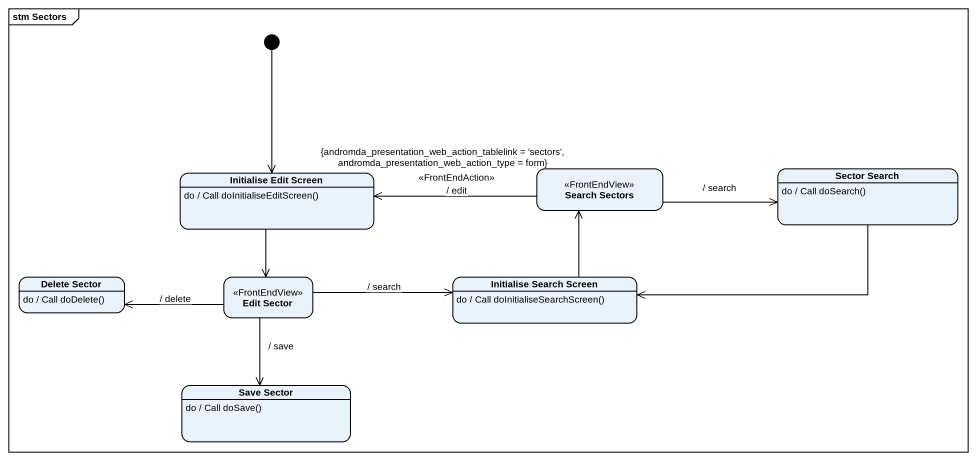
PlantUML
@startuml
mainframe stm Sectors
hide empty description
state "Initialise Edit Screen" as Initialise_Edit_Screen
Initialise_Edit_Screen : do / Call doInitialiseEditScreen()
state "Search Sectors" as Search_Sectors <<FrontEndView>>
state "Sector Search" as Sector_Search
Sector_Search : do / Call doSearch()
state "Delete Sector" as Delete_Sector
Delete_Sector : do / Call doDelete()
state "Edit Sector" as Edit_Sector <<FrontEndView>>
state "Initialise Search Screen" as Initialise_Search_Screen
Initialise_Search_Screen : do / Call doInitialiseSearchScreen()
state "Save Sector" as Save_Sector
Save_Sector : do / Call doSave()
[*] --> Initialise_Edit_Screen
Initialise_Edit_Screen --> Edit_Sector
Search_Sectors -left-> Initialise_Edit_Screen : {andromda_presentation_web_action_tablelink = 'sectors', andromda_presentation_web_action_type = form}\n<<FrontEndAction>>\n/ edit
Search_Sectors -right-> Sector_Search : / search
Sector_Search -left-> Initialise_Search_Screen
Edit_Sector -left-> Delete_Sector : / delete
Edit_Sector -right-> Initialise_Search_Screen : / search
Edit_Sector --> Save_Sector : / save
Initialise_Search_Screen -up-> Search_Sectors
@enduml
